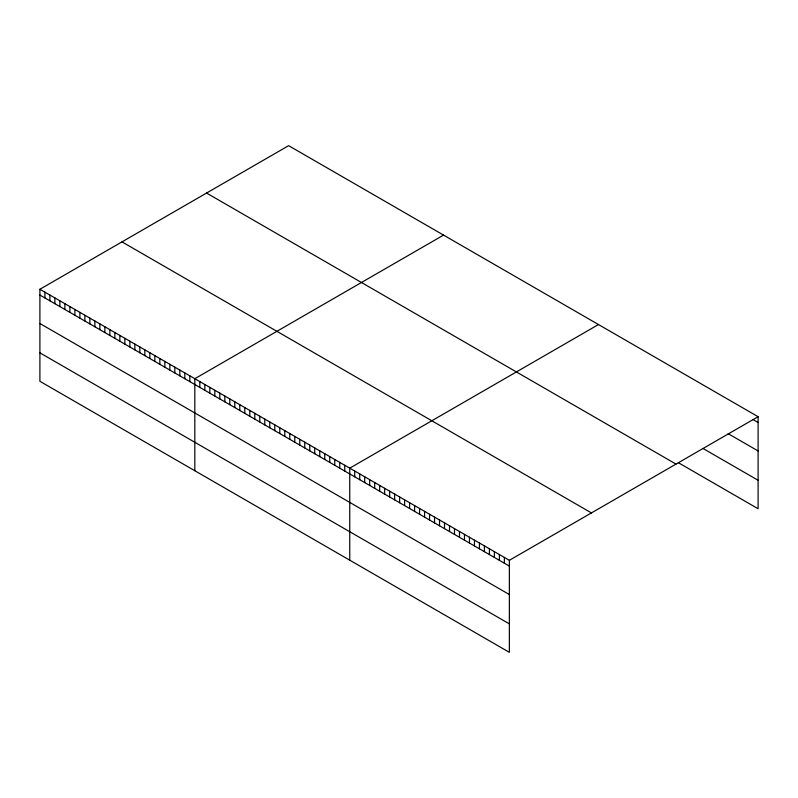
<?xml version="1.0" encoding="UTF-8"?>
<svg xmlns="http://www.w3.org/2000/svg" width="798" height="798" viewBox="0 0 798 798"><rect width="100%" height="100%" fill="white"/><g stroke="black" fill="none" stroke-linecap="round" stroke-linejoin="round"><path stroke-width="1.2" d="M39.9 289.265L509.363 560.306L509.363 652.335L39.9 381.294L39.9 289.265L288.637 145.665L758.1 416.706L758.1 508.735L678.29 462.66M443.558 235.101L194.822 378.711L194.822 470.74M598.48 324.547L349.743 468.157L349.743 560.186M509.363 560.306L758.1 416.706M753.113 419.608L758.1 422.491M728.175 433.673L758.1 450.95M703.228 448.596L758.1 480.276M206.552 193.046L676.016 464.097M121.984 241.874L591.448 512.924M39.9 295.051L509.363 566.091M39.9 323.509L509.363 594.55M39.9 352.836L509.363 623.876M504.376 557.433L504.376 563.218M499.388 554.55L499.388 560.336M494.401 551.667L494.401 557.453M489.413 548.795L489.413 554.57M484.426 545.912L484.426 551.697M479.438 543.029L479.438 548.815M474.451 540.146L474.451 545.932M469.463 537.273L469.463 543.059M464.476 534.391L464.476 540.176M459.488 531.508L459.488 537.293M454.501 528.635L454.501 534.411M449.513 525.752L449.513 531.538M444.526 522.87L444.526 528.655M439.528 519.997L439.528 525.772M434.541 517.114L434.541 522.899M429.553 514.231L429.553 520.017M424.566 511.348L424.566 517.134M419.578 508.476L419.578 514.261M414.591 505.593L414.591 511.378M409.603 502.71L409.603 508.496M404.616 499.837L404.616 505.613M399.628 496.954L399.628 502.74M394.641 494.072L394.641 499.857M389.653 491.189L389.653 496.974M384.666 488.316L384.666 494.102M379.678 485.433L379.678 491.219M374.691 482.551L374.691 488.336M369.703 479.678L369.703 485.453M364.716 476.795L364.716 482.581M359.728 473.912L359.728 479.698M354.731 471.039L354.731 476.815M344.746 465.274L344.746 471.049M339.749 462.381L339.749 468.167M334.751 459.498L334.751 465.284M329.754 456.616L329.754 462.401M324.756 453.733L324.756 459.508M319.759 450.84L319.759 456.626M314.761 447.957L314.761 453.743M309.764 445.075L309.764 450.86M304.766 442.192L304.766 447.967M299.769 439.299L299.769 445.084M294.771 436.416L294.771 442.202M289.774 433.533L289.774 439.319M284.776 430.651L284.776 436.426M279.779 427.758L279.779 433.543M274.781 424.875L274.781 430.661M269.784 421.992L269.784 427.778M264.786 419.1L264.786 424.885M259.789 416.217L259.789 422.002M254.791 413.334L254.791 419.12M249.794 410.451L249.794 416.237M244.796 407.559L244.796 413.344M239.799 404.676L239.799 410.461M234.802 401.793L234.802 407.579M229.804 398.91L229.804 404.696M224.807 396.017L224.807 401.803M219.809 393.135L219.809 398.92M214.812 390.252L214.812 396.037M209.814 387.369L209.814 393.155M204.817 384.476L204.817 390.262M199.819 381.594L199.819 387.379M189.824 375.828L189.824 381.614M184.827 372.935L184.827 378.721M179.829 370.053L179.829 375.838M174.832 367.17L174.832 372.955M169.834 364.287L169.834 370.073M164.837 361.394L164.837 367.18M159.839 358.511L159.839 364.297M154.842 355.629L154.842 361.414M149.844 352.746L149.844 358.531M144.847 349.853L144.847 355.639M139.85 346.97L139.85 352.756M134.852 344.088L134.852 349.873M129.855 341.205L129.855 346.98M124.857 338.312L124.857 344.098M119.86 335.429L119.86 341.215M114.862 332.547L114.862 338.332M109.865 329.664L109.865 335.439M104.867 326.771L104.867 332.557M99.87 323.888L99.87 329.674M94.872 321.005L94.872 326.791M89.875 318.123L89.875 323.898M84.877 315.23L84.877 321.015M79.88 312.347L79.88 318.133M74.882 309.464L74.882 315.25M69.885 306.582L69.885 312.357M64.887 303.689L64.887 309.474M59.89 300.806L59.89 306.592M54.892 297.923L54.892 303.709M49.895 295.041L49.895 300.816M44.897 292.148L44.897 297.933"/></g></svg>
